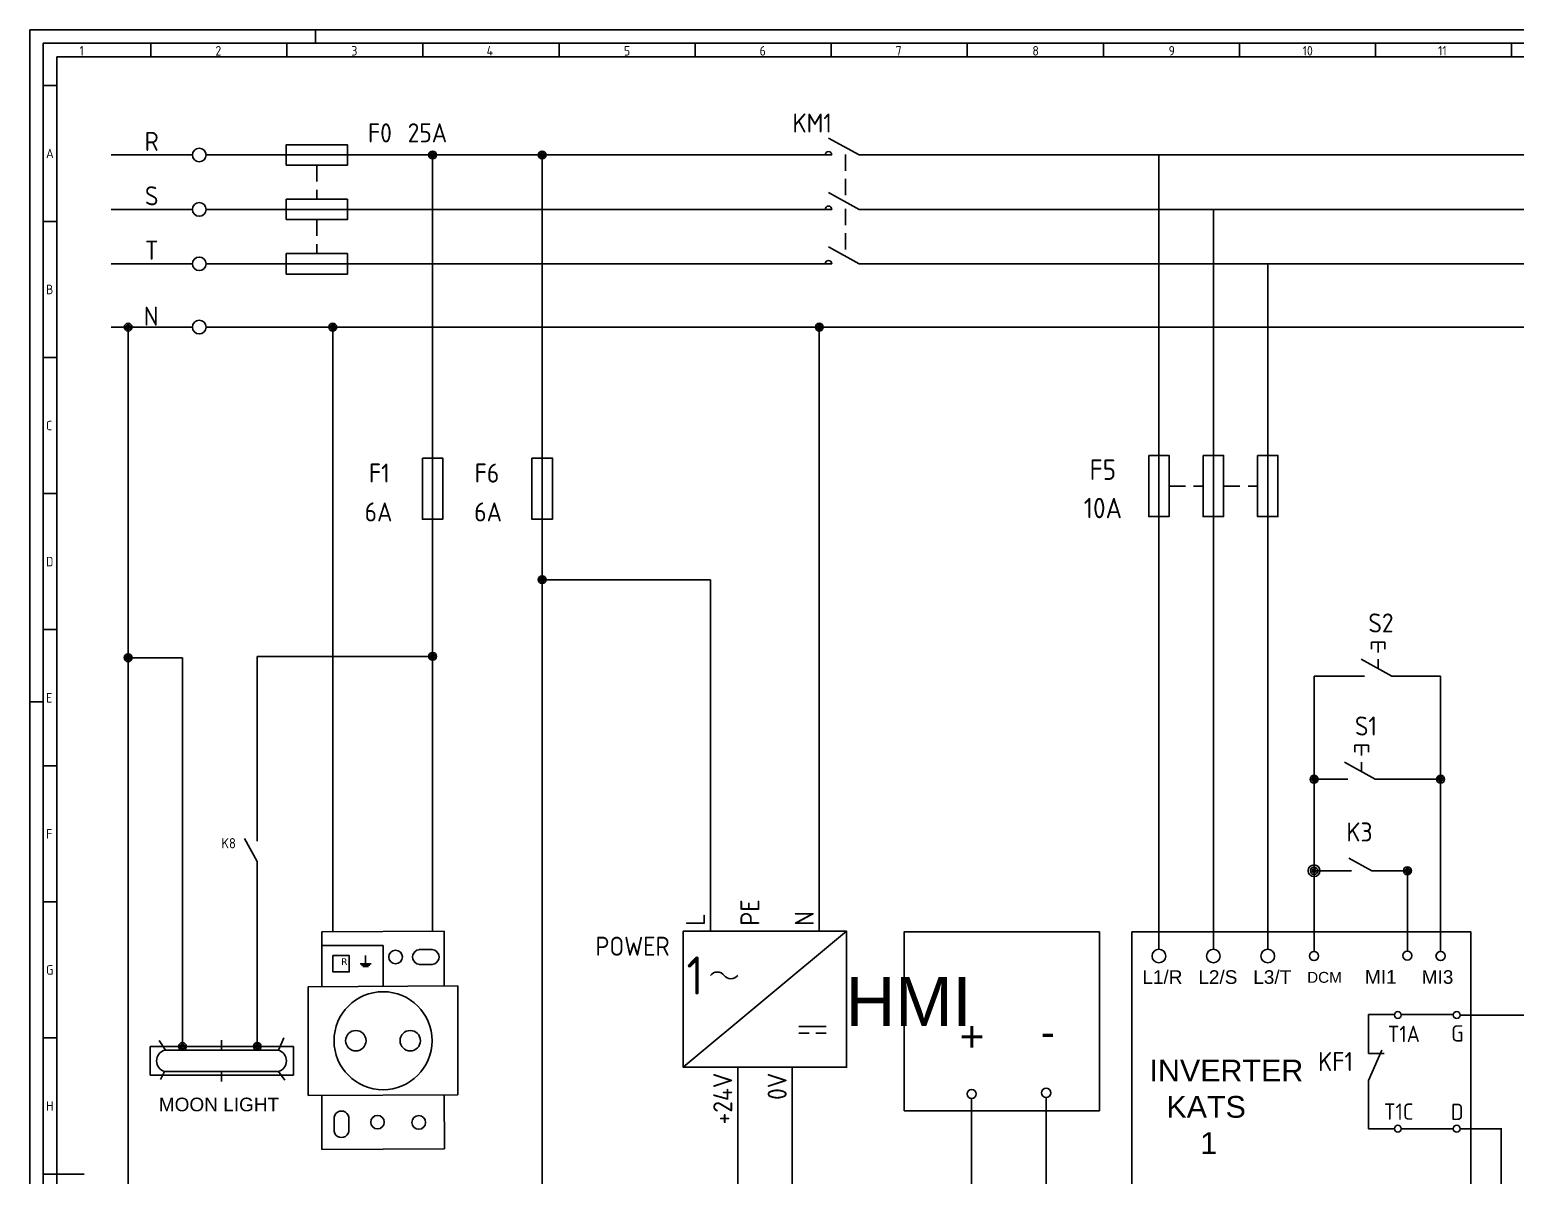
# Model space of a CAD drawing. Header units: millimetres. Extents: x 0 to 1189, y 5 to 846.
# Drawn here: x 0 to 546, y 425 to 846 of the extents above; entities that cross this region are included whole.
import ezdxf
from ezdxf.enums import TextEntityAlignment as Align

# ---------------------------------------------------------------- set-up
doc = ezdxf.new("R2010")
doc.units = ezdxf.units.MM
doc.header["$LTSCALE"] = 12
doc.linetypes.add('DASHED', pattern=[0.75, 0.5, -0.25])
for name, color, linetype in [('035', 5, 'Continuous'), ('07', 7, 'Continuous'), ('DESC', 7, 'Continuous'), ('LINK', 9, 'DASHED'), ('RED_2.5mm^2', 1, 'Continuous'), ('SYMS', 7, 'Continuous'), ('TAGS', 7, 'Continuous'), ('TERMS', 7, 'Continuous'), ('WIREFIXED', 7, 'Continuous')]:
    doc.layers.add(name, color=color, linetype=linetype)
doc.styles.add('ISO Proportional', font='isocp.shx')
doc.styles.add('WD_IEC', font='isocp2.shx', dxfattribs={"width": 0.9, "height": 4})

# ---------------------------------------------------------------- blocks, each defined once
blk = doc.blocks.new('IEC_border_a0')
at = {"layer": '035', "color": 0}
for p, q in [((0, 841), (0, 0)), ((1189, 841), (0, 841)), ((105, 841), (105, 836)), ((44.5, 836), (44.5, 831)), ((94.5, 836), (94.5, 831)), ((144.5, 836), (144.5, 831)), ((194.5, 836), (194.5, 831)), ((244.5, 836), (244.5, 831)), ((294.5, 836), (294.5, 831)), ((344.5, 836), (344.5, 831)), ((394.5, 836), (394.5, 831)), ((444.5, 836), (444.5, 831)), ((494.5, 836), (494.5, 831)), ((544.5, 836), (544.5, 831)), ((9.98, 820.54), (5, 820.54)), ((9.98, 770.54), (5, 770.54)), ((9.98, 720.54), (5, 720.54)), ((9.98, 670.54), (5, 670.54)), ((9.98, 620.54), (5, 620.54)), ((0, 594), (5, 594)), ((10, 570.5), (5.02, 570.5)), ((10, 520.5), (5, 520.5)), ((10, 470.5), (5.02, 470.5)), ((10, 420.5), (5.02, 420.5))]:
    blk.add_line(p, q, dxfattribs=at)
blk.add_lwpolyline([(10, 10), (1179, 10), (1179, 831), (10, 831)], close=True, dxfattribs=at)
at = {"layer": '07', "color": 0}
blk.add_line((10, 420.5), (20, 420.5), dxfattribs=at)
blk.add_lwpolyline([(5, 5), (1184, 5), (1184, 836), (5, 836)], close=True, dxfattribs=at)
at = {"layer": '035', "color": 0, "style": 'ISO Proportional'}
for s, p in [('1', (18.31, 831.5)), ('2', (68.23, 831.5)), ('3', (118.18, 831.5)), ('4', (167.88, 831.5)), ('5', (218.34, 831.5)), ('6', (268.19, 831.5)), ('7', (318.17, 831.5)), ('8', (368.42, 831.5)), ('9', (418.46, 831.5)), ('10', (467.72, 831.5)), ('11', (517.49, 831.5)), ('A', (6, 793.79)), ('B', (6, 743.79)), ('C', (6, 693.79)), ('D', (6, 643.79)), ('E', (6.02, 593.75)), ('F', (6.02, 543.75)), ('G', (6.02, 493.75)), ('H', (6.02, 443.75))]:
    blk.add_text(s, height=3.5, dxfattribs=at).set_placement(p)
blk = doc.blocks.new('HMS21P')
for p, q in [((2.5, 0), (-3.12, 3.12)), ((-7.5, 0), (-2.5, 0)), ((2.5, 0), (7.5, 0))]:
    blk.add_line(p, q)
blk.add_arc((-3.12, 0), 0.625, 0, 180)
at = {"style": 'WD_IEC'}
for tag, p in [('INST', (-2.5, 10.12)), ('LOC', (-2.5, 7.12)), ('TAG2', (-2.5, 4.12)), ('DESC1', (-2.5, -9.25)), ('DESC2', (-2.5, -12.25)), ('DESC3', (-2.5, -15.25))]:
    blk.add_attdef(tag, text='', height=2.5, dxfattribs=at).set_placement(p, align=Align.RIGHT)
for tag, p, height, flags in [('TERM01', (-7.5, 1), 2, 8), ('X4TERM01', (-7.5, 0), 0.32, 1), ('X2LINK', (0, 2), 0.32, 1), ('X8LINK', (0, 0.12), 0.32, 1), ('X1TERM02', (7.5, 0), 0.32, 1), ('CONTACT', (6.5, -2.25), 1, 1), ('FAMILY', (6.5, -3.75), 1, 1)]:
    blk.add_attdef(tag, p, '', height=height, dxfattribs=dict(at, flags=flags))
at = {"style": 'WD_IEC', "flags": 8}
for tag, height, p in [('TERM02', 2, (7.5, 1)), ('XREF', 2.5, (-2.5, -6.25))]:
    blk.add_attdef(tag, text='', height=height, dxfattribs=at).set_placement(p, align=Align.RIGHT)
blk = doc.blocks.new('WDDOT')
for radius in [0.72, 0.449, 0.223]:
    blk.add_circle((0, 0), radius)
blk = doc.blocks.new('VPW1_1PH')
for p, q in [((-5, -25), (25, 0)), ((16.25, -17.5), (21.25, -17.5)), ((16.25, -18.75), (18.125, -18.75)), ((21.25, -18.75), (19.375, -18.75))]:
    blk.add_line(p, q)
blk.add_lwpolyline([(-5, 0), (-5, -25), (25, -25), (25, 0)], close=True)
for centre, start, end in [((1.25, -9.0625), 36.869898, 143.130102), ((3.75, -7.1875), 216.869898, 323.130102)]:
    blk.add_arc(centre, 1.5625, start, end)
at = {"style": 'WD_IEC'}
blk.add_text('1', height=7, dxfattribs=at).set_placement((-1.25, -8.125), align=Align.MIDDLE_RIGHT)
for tag, p in [('TERM01', (-1, 1)), ('TERM02', (9, 1)), ('TERM03', (19, 1))]:
    blk.add_attdef(tag, p, '', height=2, rotation=90, dxfattribs=at)
for tag, p in [('INST', (-7.5, 2.5)), ('LOC', (-7.5, -1)), ('TAG1', (-7.5, -4.5)), ('RATING1', (-7.5, -9)), ('XREF', (-7.5, -13)), ('DESC1', (-7.5, -16.85)), ('DESC2', (-7.5, -20.35)), ('DESC3', (-7.5, -23.85))]:
    blk.add_attdef(tag, text='', height=2.5, dxfattribs=at).set_placement(p, align=Align.RIGHT)
at = {"style": 'WD_IEC', "flags": 1}
for tag, p, height in [('X2TERM01', (0, 0), 0.32), ('X2TERM02', (10, 0), 0.32), ('X2TERM03', (20, 0), 0.32), ('MFG', (27.75, -1), 1.5), ('CAT', (27.75, -3.5), 1.5), ('ASSYCODE', (26, -21.5), 1), ('FAMILY', (26, -23), 1), ('CATDESC', (26, -24.5), 1), ('X8TERM04', (5, -25), 0.32), ('X8TERM05', (15, -25), 0.32)]:
    blk.add_attdef(tag, p, '', height=height, dxfattribs=at)
at = {"style": 'WD_IEC'}
for tag, p in [('TERM04', (4, -26)), ('TERM05', (14, -26))]:
    blk.add_attdef(tag, text='', height=2, rotation=90, dxfattribs=at).set_placement(p, align=Align.RIGHT)
blk = doc.blocks.new('VT0_02')
blk.add_circle((0, 0), 1.25)
at = {"style": 'WD_IEC'}
blk.add_attdef('TAG1', text='', height=2.5, dxfattribs=at).set_placement((-0.5, 1.75), align=Align.RIGHT)
at = {"style": 'WD_IEC', "flags": 1}
for tag, p in [('X4TERM01', (-1.25, 0)), ('X2TERM01', (0, 1.25)), ('X1TERM01', (1.25, 0)), ('X8TERM01', (0, -1.25))]:
    blk.add_attdef(tag, p, '', height=0.32, dxfattribs=at)
blk = doc.blocks.new('WD_WNH')
at = {"linetype": 'Continuous', "style": 'WD_IEC', "width": 0.8}
blk.add_attdef('WIRENO', text='', height=2.5, dxfattribs=at).set_placement((0, 0.75), align=Align.CENTER)
at = {"style": 'WD_IEC', "flags": 1}
for tag, p in [('W08USER', (0, 0.375)), ('W04USER', (0, 0.875)), ('W05USER', (0, 0.75)), ('W09USER', (0, 0.25)), ('W03USER', (0, 1)), ('W06USER', (0, 0.625)), ('W07USER', (0, 0.5)), ('W02USER', (0, 1.125)), ('W01USER', (0, 1.25)), ('W10USER', (0, 0.125))]:
    blk.add_attdef(tag, text='', height=0.08, dxfattribs=at).set_placement(p, align=Align.CENTER)
blk = doc.blocks.new('HT0W02')
blk.add_circle((0, 0), 1.25)
at = {"style": 'WD_IEC', "flags": 1}
for tag, p, height in [('ASSYCODE', (2.75, 10.75), 1), ('CATDESC', (2.75, 9.25), 1), ('MFG', (2.75, 7.25), 1.5), ('CAT', (2.75, 4.75), 1.5), ('X4TERM01', (-1.25, 0), 0.25), ('X4TERMDESC01', (-1.25, 0.5), 0.4), ('STRIPSEQ', (0, 0), 0.025), ('X2TERM01', (0, 1.25), 0.25), ('X2TERMDESC01', (0, 1.75), 0.4), ('X1TERM01', (1.25, 0), 0.25), ('X1TERMDESC01', (1.25, 0.5), 0.4), ('LINKTERM', (0, -0.0375), 0.025), ('X8TERM01', (0, -1.25), 0.25), ('X8TERMDESC01', (0, -0.75), 0.4)]:
    blk.add_attdef(tag, p, '', height=height, dxfattribs=at)
at = {"style": 'WD_IEC'}
for tag, p in [('INST', (-2.25, 6.5)), ('LOC', (-2.25, 3.5)), ('DESC1', (-2.25, -6.25)), ('DESC3', (-2.25, -12.25)), ('DESC2', (-2.25, -9.25))]:
    blk.add_attdef(tag, text='', height=2.5, dxfattribs=at).set_placement(p, align=Align.RIGHT)
at = {"style": 'WD_IEC', "flags": 8}
for tag, p in [('TAGSTRIP', (-2.25, 0.5)), ('WIRENO', (-2.25, -3.25))]:
    blk.add_attdef(tag, text='', height=2.5, dxfattribs=at).set_placement(p, align=Align.RIGHT)
blk = doc.blocks.new('VCR22')
for p, q in [((0, 7.5), (0, 2.5)), ((0, -2.5), (2.5, 3.12)), ((0, 2.5), (2.87, 2.5)), ((0, -2.5), (0, -7.5))]:
    blk.add_line(p, q)
at = {"style": 'WD_IEC'}
for tag, p in [('INST', (-5.25, 5.25)), ('LOC', (-5.25, 2.25)), ('TAG2', (-5.25, -0.75)), ('XREF', (-5.25, -3.75)), ('DESC1', (-5.25, -6.75)), ('DESC2', (-5.25, -9.75)), ('DESC3', (-5.25, -12.75))]:
    blk.add_attdef(tag, text='', height=2.5, dxfattribs=at).set_placement(p, align=Align.RIGHT)
blk.add_attdef('TERM01', text='', height=2, rotation=90, dxfattribs=at).set_placement((-1, 7.5), align=Align.RIGHT)
at = {"style": 'WD_IEC', "flags": 1}
for tag, p, height in [('X2TERM01', (0, 7.5), 0.32), ('X4LINK', (-0.55, 0), 0.32), ('X1LINK', (1.92, 0), 0.32), ('CONTACT', (4, -3.5), 1), ('FAMILY', (4, -5), 1), ('COMMON', (5.25, -4.75), 1), ('X8TERM02', (0, -7.5), 0.32)]:
    blk.add_attdef(tag, p, '', height=height, dxfattribs=at)
at = {"style": 'WD_IEC'}
blk.add_attdef('TERM02', (-1, -7.5), '', height=2, rotation=90, dxfattribs=at)
blk = doc.blocks.new('VFU1')
blk.add_line((0, 7.5), (0, -7.5))
blk.add_lwpolyline([(-1.25, 3.75), (-1.25, -3.75), (1.25, -3.75), (1.25, 3.75)], close=True)
at = {"style": 'WD_IEC'}
for tag, p in [('INST', (-5.25, 7.75)), ('LOC', (-5.25, 4.25)), ('TAG1', (-5.25, 0.75)), ('RATING1', (-5.25, -3.75)), ('XREF', (-5.25, -7.75)), ('DESC1', (-5.25, -11.6)), ('DESC2', (-5.25, -15.1)), ('DESC3', (-5.25, -18.6))]:
    blk.add_attdef(tag, text='', height=2.5, dxfattribs=at).set_placement(p, align=Align.RIGHT)
at = {"style": 'WD_IEC', "flags": 1}
for tag, p, height in [('X2TERM01', (0, 7.5), 0.32), ('MFG', (2.75, 6.5), 1.5), ('CAT', (2.75, 4), 1.5), ('X4LINK', (-1.25, 0), 0.32), ('X1LINK', (1.25, 0), 0.32), ('ASSYCODE', (2.25, -4), 1), ('FAMILY', (2.25, -5.5), 1), ('X8TERM02', (0, -7.5), 0.32), ('CATDESC', (2.25, -7), 1)]:
    blk.add_attdef(tag, p, '', height=height, dxfattribs=at)
at = {"style": 'WD_IEC'}
blk.add_attdef('TERM01', text='', height=2, rotation=90, dxfattribs=at).set_placement((-1, 7.5), align=Align.RIGHT)
blk.add_attdef('TERM02', (-1, -7.5), '', height=2, rotation=90, dxfattribs=at)
blk = doc.blocks.new('HFU1')
blk.add_line((-7.5, 0), (7.5, 0))
blk.add_lwpolyline([(-3.75, -1.25), (3.75, -1.25), (3.75, 1.25), (-3.75, 1.25)], close=True)
at = {"style": 'WD_IEC'}
for tag, p in [('INST', (-5, 11.12)), ('LOC', (-5, 7.62)), ('TAG1', (-5, 4.12)), ('RATING1', (-5, -3.71)), ('DESC1', (-5, -11.21)), ('DESC2', (-5, -14.71)), ('DESC3', (-5, -18.21))]:
    blk.add_attdef(tag, text='', height=2.5, dxfattribs=at).set_placement(p, align=Align.RIGHT)
for tag, p, height, flags in [('MFG', (4.92, 12.12), 1.5, 9), ('CAT', (4.92, 9.62), 1.5, 9), ('TERM01', (-7.5, 1), 2, 8), ('X4TERM01', (-7.5, 0), 0.32, 1), ('X2LINK', (0, 1.25), 0.32, 1), ('X1TERM02', (7.5, 0), 0.32, 1), ('X8LINK', (0, -1.25), 0.32, 1), ('ASSYCODE', (12.25, -2.75), 1, 1), ('FAMILY', (12.25, -4.25), 1, 1), ('CATDESC', (12.25, -5.75), 1, 1)]:
    blk.add_attdef(tag, p, '', height=height, dxfattribs=dict(at, flags=flags))
at = {"style": 'WD_IEC', "flags": 8}
blk.add_attdef('TERM02', text='', height=2, dxfattribs=at).set_placement((7.5, 1), align=Align.RIGHT)
at = {"lineweight": 15, "style": 'WD_IEC'}
blk.add_attdef('XREF', text='', height=2.5, dxfattribs=at).set_placement((-5, -7.46), align=Align.RIGHT)
blk = doc.blocks.new('HFU2')
blk.add_line((-7.5, 0), (7.5, 0))
blk.add_lwpolyline([(-3.75, -1.25), (3.75, -1.25), (3.75, 1.25), (-3.75, 1.25)], close=True)
at = {"style": 'WD_IEC'}
for tag, p in [('INST', (-5, 11.12)), ('LOC', (-5, 7.62)), ('TAG2', (-5, 4.12)), ('RATING1', (-5, -7.5)), ('DESC1', (-5, -15)), ('DESC2', (-5, -18.5)), ('DESC3', (-5, -22))]:
    blk.add_attdef(tag, text='', height=2.5, dxfattribs=at).set_placement(p, align=Align.RIGHT)
for tag, p, height, flags in [('MFG', (6.81, 12.85), 1.5, 1), ('CAT', (6.81, 10.35), 1.5, 1), ('TERM01', (-7.5, 1), 2, 8), ('X4TERM01', (-7.5, 0), 0.32, 1), ('X2LINK', (0, 1.25), 0.32, 1), ('X1TERM02', (7.5, 0), 0.32, 1), ('X8LINK', (0, -1.25), 0.32, 1), ('ASSYCODE', (6.14, -4.36), 1, 1), ('FAMILY', (6.14, -5.86), 1, 1), ('CATDESC', (6.14, -7.36), 1, 1)]:
    blk.add_attdef(tag, p, '', height=height, dxfattribs=dict(at, flags=flags))
at = {"style": 'WD_IEC', "flags": 8}
blk.add_attdef('TERM02', text='', height=2, dxfattribs=at).set_placement((7.5, 1), align=Align.RIGHT)
at = {"lineweight": 15, "style": 'WD_IEC'}
blk.add_attdef('XREF', text='', height=2.5, dxfattribs=at).set_placement((-5, -11.25), align=Align.RIGHT)
blk = doc.blocks.new('HT0_02')
blk.add_circle((0, 0), 1.25)
at = {"style": 'WD_IEC'}
blk.add_attdef('TAG1', text='', height=2.5, dxfattribs=at).set_placement((-0.5, 1.75), align=Align.RIGHT)
at = {"style": 'WD_IEC', "flags": 1}
for tag, p in [('X4TERM01', (-1.25, 0)), ('X2TERM01', (0, 1.25)), ('X1TERM01', (1.25, 0)), ('X8TERM01', (0, -1.25))]:
    blk.add_attdef(tag, p, '', height=0.32, dxfattribs=at)
blk = doc.blocks.new('VFU2')
blk.add_line((0, 7.5), (0, -7.5))
blk.add_lwpolyline([(-1.25, 3.75), (-1.25, -3.75), (1.25, -3.75), (1.25, 3.75)], close=True)
at = {"style": 'WD_IEC'}
for tag, p in [('INST', (-5.25, 7.75)), ('LOC', (-5.25, 4.25)), ('TAG2', (-5.25, 0.75)), ('RATING1', (-5.25, -3.75)), ('XREF', (-5.25, -7.75)), ('DESC1', (-5.25, -11.6)), ('DESC2', (-5.25, -15.1)), ('DESC3', (-5.25, -18.6))]:
    blk.add_attdef(tag, text='', height=2.5, dxfattribs=at).set_placement(p, align=Align.RIGHT)
at = {"style": 'WD_IEC', "flags": 1}
for tag, p, height in [('X2TERM01', (0, 7.5), 0.32), ('MFG', (2.75, 6.5), 1.5), ('CAT', (2.75, 4), 1.5), ('X4LINK', (-1.25, 0), 0.32), ('X1LINK', (1.25, 0), 0.32), ('ASSYCODE', (2.25, -4), 1), ('FAMILY', (2.25, -5.5), 1), ('X8TERM02', (0, -7.5), 0.32), ('CATDESC', (2.25, -7), 1)]:
    blk.add_attdef(tag, p, '', height=height, dxfattribs=at)
at = {"style": 'WD_IEC'}
blk.add_attdef('TERM01', text='', height=2, rotation=90, dxfattribs=at).set_placement((-1, 7.5), align=Align.RIGHT)
blk.add_attdef('TERM02', (-1, -7.5), '', height=2, rotation=90, dxfattribs=at)
blk = doc.blocks.new('HCR21')
for p, q in [((-7.5, 0), (-2.5, 0)), ((2.5, 0), (-3.12, 3.12)), ((2.5, 0), (7.5, 0))]:
    blk.add_line(p, q)
at = {"style": 'WD_IEC'}
for tag, p in [('INST', (-2.5, 10.12)), ('LOC', (-2.5, 7.12)), ('TAG2', (-2.5, 4.12)), ('DESC1', (-2.5, -9.25)), ('DESC2', (-2.5, -12.25)), ('DESC3', (-2.5, -15.25))]:
    blk.add_attdef(tag, text='', height=2.5, dxfattribs=at).set_placement(p, align=Align.RIGHT)
for tag, p, height, flags in [('X4TERM01', (-7.5, 0), 0.32, 1), ('TERM01', (-7.5, 1), 2, 8), ('X2LINK', (0, 2.27), 0.32, 1), ('X8LINK', (0, 0.77), 0.32, 1), ('X1TERM02', (7.5, 0), 0.32, 1), ('CONTACT', (6.5, -2.25), 1, 1), ('FAMILY', (6.5, -3.75), 1, 1), ('COMMON', (7.75, -3.5), 1, 1)]:
    blk.add_attdef(tag, p, '', height=height, dxfattribs=dict(at, flags=flags))
at = {"style": 'WD_IEC', "flags": 8}
for tag, height, p in [('TERM02', 2, (7.5, 1)), ('XREF', 2.5, (-2.5, -6.25))]:
    blk.add_attdef(tag, text='', height=height, dxfattribs=at).set_placement(p, align=Align.RIGHT)
blk = doc.blocks.new('P')
for p, q in [((0, 20), (0, 40)), ((44.99, 20.21), (44.99, 40.21)), ((0.03, 34.95), (22.5, 35)), ((22.5, 35), (22.5, 20)), ((10.11, 31.24), (10.11, 31.24)), ((10.11, 31.24), (10.11, 31.24)), ((10.11, 31.24), (10.11, 31.24)), ((16.11, 28.24), (14.11, 28.24)), ((16.11, 27.74), (14.61, 27.74)), ((16.11, 31.24), (16.11, 28.24)), ((16.11, 28.24), (16.11, 28.24)), ((16.11, 28.24), (16.11, 28.24)), ((16.11, 28.24), (18.11, 28.24)), ((16.11, 27.74), (17.61, 27.74)), ((16.11, 27.24), (15.11, 27.24)), ((16.11, 27.24), (17.11, 27.24)), ((-5, 19.83), (50, 20.11)), ((-5, -20.17), (50, -19.89)), ((0, -20), (0.06, -40)), ((45, -19.8), (45.06, -39.8)), ((0.06, -40), (45.06, -39.8))]:
    blk.add_line(p, q)
for points in [[(0, 40), (44.99, 40.21)], [(35.83, 33.47), (40.62, 33.47)], [(40.62, 28.02), (35.83, 28.02)], [(-5, -20.17), (-5, 19.83)], [(50, 20.11), (50, -19.89)], [(4.49, -33.11), (4.49, -28.33)], [(9.95, -28.33), (9.95, -33.11)]]:
    blk.add_lwpolyline(points)
blk.add_lwpolyline([(4.11, 31.24), (10.11, 31.24), (10.11, 25.24), (4.11, 25.24)], close=True)
for centre, radius in [((27.1, 30.75), 2.5), ((22.5, 0), 18), ((20.46, -29.94), 2.5), ((35.64, -30.04), 2.5)]:
    blk.add_circle(centre, radius)
for centre, start, end in [((36.09, 30.75), 84.5287, 275.4713), ((40.36, 30.75), 264.5287, 95.4713), ((7.22, -28.59), 354.5287, 185.4713), ((7.22, -32.85), 174.5287, 5.4713)]:
    blk.add_arc(centre, 2.74, start, end)
at = {"layer": 'SYMS', "xscale": 3, "yscale": 3, "zscale": 3}
for p in [(12.5, 0), (32.5, 0)]:
    blk.add_blockref('VT0_02', p, dxfattribs=at)
at = {"insert": (4.88, 30.28), "char_height": 2.5, "attachment_point": 1}
blk.add_mtext_dynamic_manual_height_columns('{\\fVerdana|b0|i0|c0|p34;^I R}', width=4.6017, gutter_width=12.5, heights=[0], dxfattribs=at)
blk = doc.blocks.new('HPB11')
for p, q in [((-1.25, 6.25), (1.25, 6.25)), ((-1.25, 6.25), (-1.25, 5)), ((0, 6.25), (0, 4.38)), ((1.25, 6.25), (1.25, 5)), ((2.5, 0), (-3.12, 3.12)), ((0, 3.12), (0, 1.39)), ((-7.5, 0), (-2.5, 0)), ((2.5, 0), (7.5, 0))]:
    blk.add_line(p, q)
at = {"style": 'WD_IEC'}
for tag, p in [('INST', (-5, 10.12)), ('LOC', (-5, 7.12)), ('TAG1', (-5, 4.12)), ('DESC1', (-5, -10.5)), ('DESC2', (-5, -13.5)), ('DESC3', (-5, -16.5))]:
    blk.add_attdef(tag, text='', height=2.5, dxfattribs=at).set_placement(p, align=Align.RIGHT)
for tag, p, height, flags in [('MFG', (4.92, 12.12), 1.5, 9), ('CAT', (4.92, 9.62), 1.5, 9), ('TERM01', (-7.5, 1), 2, 8), ('X4TERM01', (-7.5, 0), 0.32, 1), ('X8LINK', (0, 0), 0.32, 1), ('X1TERM02', (7.5, 0), 0.32, 1), ('ASSYCODE', (3.5, -2.75), 1, 1), ('FAMILY', (3.5, -4.25), 1, 1), ('CATDESC', (3.5, -5.75), 1, 1), ('CONTACT', (3.5, -7.5), 1, 1), ('COMMON', (4.75, -8.75), 1, 1)]:
    blk.add_attdef(tag, p, '', height=height, dxfattribs=dict(at, flags=flags))
at = {"style": 'WD_IEC', "flags": 8}
blk.add_attdef('TERM02', text='', height=2, dxfattribs=at).set_placement((7.5, 1), align=Align.RIGHT)
at = {"lineweight": 15, "style": 'WD_IEC'}
blk.add_attdef('XREF', text='', height=2.5, dxfattribs=at).set_placement((-5, -7.5), align=Align.RIGHT)
blk = doc.blocks.new('VCR21')
for p, q in [((0, 7.5), (0, 2.5)), ((0, -2.5), (-3.12, 3.12)), ((0, -2.5), (0, -7.5))]:
    blk.add_line(p, q)
at = {"style": 'WD_IEC'}
for tag, p in [('INST', (-5.25, 6.75)), ('LOC', (-5.25, 3.75)), ('TAG2', (-5.25, 0.75)), ('XREF', (-5.25, -3.75)), ('DESC2', (-5.25, -9.75)), ('DESC1', (-5.25, -6.75)), ('DESC3', (-5.25, -12.75))]:
    blk.add_attdef(tag, text='', height=2.5, dxfattribs=at).set_placement(p, align=Align.RIGHT)
at = {"style": 'WD_IEC', "flags": 1}
for tag, p, height in [('X2TERM01', (0, 7.5), 0.32), ('X4LINK', (-2.75, 0), 0.32), ('X1LINK', (-0.5, 0), 0.32), ('CONTACT', (4, -3.5), 1), ('X8TERM02', (0, -7.5), 0.32), ('FAMILY', (4, -5), 1), ('COMMON', (5.25, -4.75), 1)]:
    blk.add_attdef(tag, p, '', height=height, dxfattribs=at)
at = {"style": 'WD_IEC'}
blk.add_attdef('TERM01', text='', height=2, rotation=90, dxfattribs=at).set_placement((-1, 7.5), align=Align.RIGHT)
blk.add_attdef('TERM02', (-1, -7.5), '', height=2, rotation=90, dxfattribs=at)

msp = doc.modelspace()

# ---------------------------------------------------------------- linework, layer by layer
at = {"color": 0}
for p, q in [((91.37, 470.97), (93.37, 475.48)), ((49.95, 470.97), (47.57, 474.57)), ((70.47, 470.97), (70.47, 474.59)), ((49.57, 463.07), (48.06, 460.18)), ((70.47, 463.07), (70.47, 459.41)), ((91.37, 463.07), (93.68, 459.92))]:
    msp.add_line(p, q, dxfattribs=at)
for points in [[(393.06, 514.45), (321.31, 514.45), (321.31, 448.69), (393.06, 448.69)], [(404.9, 514.45), (529.51, 514.45), (529.51, 404.07), (404.9, 404.07)]]:
    msp.add_lwpolyline(points, close=True, dxfattribs=at)
at = {"layer": 'LINK'}
for points in [[(299.75, 800.14), (299.75, 783.9)], [(299.75, 780.14), (299.75, 763.9)]]:
    msp.add_lwpolyline(points, dxfattribs=at)
at = {"layer": 'LINK', "color": 0}
for points in [[(105.51, 796.15), (105.51, 783.65)], [(105.51, 776.15), (105.51, 763.65)], [(418.65, 678.27), (431.15, 678.27)], [(438.65, 678.27), (451.15, 678.27)]]:
    msp.add_lwpolyline(points, dxfattribs=at)
at = {"layer": 'RED_2.5mm^2', "color": 0}
for p, q in [((59.78, 799.9), (29.87, 799.9)), ((83.01, 799.9), (64.78, 799.9)), ((284.75, 799.9), (128.01, 799.9)), ((148.03, 699.78), (148.03, 799.9)), ((188.29, 799.9), (188.29, 699.78)), ((314.75, 799.9), (1139.69, 799.9)), ((414.9, 700.77), (414.9, 799.9)), ((29.87, 779.9), (59.78, 779.9)), ((64.78, 779.9), (83.01, 779.9)), ((128.01, 779.9), (284.75, 779.9)), ((314.75, 779.9), (1139.69, 779.9)), ((434.9, 700.77), (434.9, 779.9)), ((29.87, 759.9), (59.78, 759.9)), ((64.78, 759.9), (83.01, 759.9)), ((128.01, 759.9), (284.75, 759.9)), ((314.75, 759.9), (1139.69, 759.9)), ((454.9, 700.77), (454.9, 759.9)), ((59.78, 736.65), (29.87, 736.65)), ((36.17, 97.76), (36.17, 736.65)), ((64.78, 736.65), (1139.69, 736.65)), ((111.35, 514.47), (111.35, 736.65)), ((290.13, 514.66), (290.13, 736.65)), ((414.9, 508.06), (414.9, 655.77)), ((434.9, 508.06), (434.9, 655.77)), ((454.9, 508.06), (454.9, 655.77)), ((148.03, 654.78), (148.03, 514.61)), ((188.29, 654.78), (188.29, 322.91)), ((250.1, 643.85), (188.29, 643.85)), ((250.1, 643.85), (250.1, 514.66)), ((36.17, 615.17), (56.13, 615.17)), ((56.13, 615.17), (56.13, 472.33)), ((148.03, 615.68), (83.63, 615.68)), ((83.63, 615.68), (83.63, 555.26)), ((471.91, 566.02), (471.91, 608.36)), ((471.91, 608.36), (480.46, 608.36)), ((510.46, 608.36), (518.39, 608.36)), ((518.39, 608.36), (518.39, 507.24)), ((474.37, 570.51), (471.91, 570.51)), ((504.37, 570.51), (518.39, 570.51)), ((471.91, 507.26), (471.91, 566.02)), ((478.12, 536.89), (471.91, 536.89)), ((506.21, 536.89), (500.62, 536.89)), ((506.21, 507.4), (506.21, 536.89)), ((83.63, 532.76), (83.63, 472.33)), ((491.87, 484.02), (501.43, 484.02)), ((491.87, 484.02), (491.87, 479.77)), ((501.43, 483.88), (501.43, 483.88)), ((503.93, 484.02), (523.07, 484.02)), ((525.57, 483.88), (552.7, 483.88)), ((96.96, 472.33), (44.31, 472.33)), ((44.31, 472.33), (44.31, 461.8)), ((49.57, 470.97), (91.37, 470.97)), ((96.96, 461.8), (96.96, 472.33)), ((260.13, 464.66), (260.13, 330.41)), ((280.13, 464.66), (280.13, 185.43)), ((44.31, 461.8), (96.96, 461.8)), ((49.57, 463.07), (91.37, 463.07)), ((346.1, 453.22), (346.1, 280.01)), ((373.46, 259.56), (373.46, 453.61)), ((491.87, 449.77), (491.87, 442.1)), ((501.43, 448.66), (501.43, 448.66)), ((540.67, 442.27), (540.67, 335.42)), ((491.87, 442.1), (501.43, 442.1)), ((503.93, 442.1), (523.07, 442.1)), ((525.57, 442.1), (540.67, 442.1))]:
    msp.add_line(p, q, dxfattribs=at)
for centre, start, end in [((50.72, 467.02), 106.2625, 253.7375), ((90.22, 467.02), 286.2625, 73.7375)]:
    msp.add_arc(centre, 4.11, start, end, dxfattribs=at)

# ---------------------------------------------------------------- block references
at = {"color": 0}
msp.add_blockref('IEC_border_a0', (0, 4.94), dxfattribs=at)
msp.add_blockref('P', (107.32, 474.45))
at = {"layer": 'SYMS', "color": 0}
ref = msp.add_blockref('HMS21P', (299.75, 799.9), dxfattribs=dict(at, xscale=2, yscale=2, zscale=2))
ref.add_attrib('TAG2', 'KM1', dxfattribs={"layer": 'TAGS', "height": 7, "style": 'WD_IEC'}).set_placement((294.75, 808.15), align=Align.RIGHT)
at = {"layer": 'SYMS'}
ref = msp.add_blockref('HFU1', (105.51, 799.9), dxfattribs=dict(at, xscale=3, yscale=3, zscale=3))
ref.add_attrib('DESC1', '25A', dxfattribs={"layer": 'DESC', "height": 7, "style": 'WD_IEC'}).set_placement((153.39, 804.56), align=Align.RIGHT)
ref.add_attrib('TAG1', 'F0', dxfattribs={"layer": 'TAGS', "height": 7, "style": 'WD_IEC'}).set_placement((133.07, 804.51), align=Align.RIGHT)
at = {"layer": 'SYMS', "color": 0}
for name, p, xscale, yscale, zscale in [('HT0_02', (62.28, 799.9), 2, 2, 2), ('WDDOT', (148.03, 799.9), 2, 2, 2), ('WDDOT', (188.29, 799.9), 2, 2, 2), ('HMS21P', (299.75, 779.9), 2, 2, 2), ('HT0_02', (62.28, 779.9), 2, 2, 2), ('HMS21P', (299.75, 759.9), 2, 2, 2), ('HT0_02', (62.28, 759.9), 2, 2, 2), ('WDDOT', (36.17, 736.65), 2, 2, 2), ('HT0_02', (62.28, 736.65), 2, 2, 2), ('WDDOT', (111.35, 736.65), 2, 2, 2), ('WDDOT', (290.13, 736.65), 2, 2, 2), ('VFU2', (434.9, 678.27), 3, 3, 3), ('VFU2', (454.9, 678.27), 3, 3, 3), ('WDDOT', (188.29, 643.85), 2, 2, 2), ('WDDOT', (148.03, 615.68), 2, 2, 2), ('WDDOT', (36.17, 615.17), 2, 2, 2), ('WDDOT', (471.91, 570.51), 2, 2, 2), ('WDDOT', (518.39, 570.51), 2, 2, 2), ('WDDOT', (471.91, 536.89), 3, 3, 3), ('WDDOT', (506.21, 536.89), 2, 2, 2), ('VT0_02', (414.9, 505.56), 2, 2, 2), ('VT0_02', (434.9, 505.56), 2, 2, 2), ('VT0_02', (454.9, 505.56), 2, 2, 2), ('VT0_02', (471.91, 505.58), 1.343140914178041, 1.343140914178041, 1.343140914178041), ('VT0_02', (506.21, 505.72), 1.343140914178041, 1.343140914178041, 1.343140914178041), ('VT0_02', (518.39, 505.56), 1.343140914178041, 1.343140914178041, 1.343140914178041), ('WDDOT', (56.13, 472.33), 2, 2, 2), ('WDDOT', (83.63, 472.33), 2, 2, 2), ('VT0_02', (346.1, 454.89), 1.343140914178041, 1.343140914178041, 1.343140914178041), ('VT0_02', (373.46, 455.29), 1.343140914178041, 1.343140914178041, 1.343140914178041)]:
    msp.add_blockref(name, p, dxfattribs=dict(at, xscale=xscale, yscale=yscale, zscale=zscale))
at = {"layer": 'SYMS', "xscale": 3, "yscale": 3, "zscale": 3}
for p in [(105.51, 779.9), (105.51, 759.9)]:
    msp.add_blockref('HFU2', p, dxfattribs=at)
at = {"layer": 'SYMS', "color": 0}
ref = msp.add_blockref('VFU1', (148.03, 677.28), dxfattribs=dict(at, xscale=3, yscale=3, zscale=3))
ref.add_attrib('DESC1', '6A', dxfattribs={"layer": 'DESC', "height": 7, "style": 'WD_IEC'}).set_placement((133.27, 665.24), align=Align.RIGHT)
ref.add_attrib('TAG1', 'F1', dxfattribs={"layer": 'TAGS', "height": 7, "style": 'WD_IEC'}).set_placement((132.28, 679.53), align=Align.RIGHT)
ref = msp.add_blockref('VFU1', (188.29, 677.28), dxfattribs=dict(at, xscale=3, yscale=3, zscale=3))
ref.add_attrib('DESC1', '6A', dxfattribs={"layer": 'DESC', "height": 7, "style": 'WD_IEC'}).set_placement((173.53, 665.24), align=Align.RIGHT)
ref.add_attrib('TAG1', 'F6', dxfattribs={"layer": 'TAGS', "height": 7, "style": 'WD_IEC'}).set_placement((172.54, 679.53), align=Align.RIGHT)
ref = msp.add_blockref('VFU1', (414.9, 678.27), dxfattribs=dict(at, xscale=3, yscale=3, zscale=3))
ref.add_attrib('DESC1', '10A', dxfattribs={"layer": 'DESC', "height": 7.5, "style": 'WD_IEC'}).set_placement((401.36, 666.42), align=Align.RIGHT)
ref.add_attrib('TAG1', 'F5', dxfattribs={"layer": 'TAGS', "height": 7.5, "style": 'WD_IEC'}).set_placement((399.15, 680.52), align=Align.RIGHT)
ref = msp.add_blockref('HPB11', (495.46, 608.36), dxfattribs=dict(at, xscale=2, yscale=2, zscale=2))
ref.add_attrib('TAG1', 'S2', dxfattribs={"layer": 'TAGS', "height": 7, "style": 'WD_IEC'}).set_placement((501.12, 624.44), align=Align.RIGHT)
ref = msp.add_blockref('HPB11', (489.37, 570.51), dxfattribs=dict(at, xscale=2, yscale=2, zscale=2))
ref.add_attrib('TAG1', 'S1', dxfattribs={"layer": 'TAGS', "height": 7, "style": 'WD_IEC'}).set_placement((495.03, 586.58), align=Align.RIGHT)
ref = msp.add_blockref('VCR21', (83.63, 544.01), dxfattribs=dict(at, xscale=1.5, yscale=1.5, zscale=1.5))
ref.add_attrib('TAG2', 'K8', dxfattribs={"layer": 'TAGS', "height": 3.75, "style": 'WD_IEC'}).set_placement((75.76, 545.13), align=Align.RIGHT)
ref = msp.add_blockref('HCR21', (489.37, 536.89), dxfattribs=dict(at, xscale=1.5, yscale=1.5, zscale=1.5))
ref.add_attrib('TAG2', 'K3', dxfattribs={"layer": 'TAGS', "height": 7, "style": 'WD_IEC'}).set_placement((493.39, 547.63), align=Align.RIGHT)
ref = msp.add_blockref('VPW1_1PH', (250.13, 514.66), dxfattribs=dict(at, xscale=2, yscale=2, zscale=2))
ref.add_attrib('TERM05', '0V', dxfattribs={"layer": 'TERMS', "height": 7, "rotation": 90, "style": 'WD_IEC'}).set_placement((278.13, 462.66), align=Align.RIGHT)
ref.add_attrib('TERM04', '+24V', dxfattribs={"layer": 'TERMS', "height": 7, "rotation": 90, "style": 'WD_IEC'}).set_placement((258.13, 462.66), align=Align.RIGHT)
ref.add_attrib('TERM03', 'N', (288.13, 516.66), dxfattribs={"layer": 'TERMS', "height": 7, "rotation": 90, "style": 'WD_IEC'})
ref.add_attrib('TERM02', 'PE', (268.13, 516.66), dxfattribs={"layer": 'TERMS', "height": 7, "rotation": 90, "style": 'WD_IEC'})
ref.add_attrib('TERM01', 'L', (248.13, 516.66), dxfattribs={"layer": 'TERMS', "height": 7, "rotation": 90, "style": 'WD_IEC'})
ref.add_attrib('TAG1', 'POWER', dxfattribs={"layer": 'TAGS', "height": 7, "style": 'WD_IEC'}).set_placement((235.13, 505.66), align=Align.RIGHT)
ref = msp.add_blockref('HT0W02', (502.68, 483.88), dxfattribs=at)
ref.add_attrib('TAGSTRIP', 'T1A', dxfattribs={"layer": 'TAGS', "height": 6, "style": 'WD_IEC', "flags": 8}).set_placement((510.79, 473.93), align=Align.RIGHT)
ref = msp.add_blockref('HT0W02', (524.32, 483.88), dxfattribs=at)
ref.add_attrib('TAGSTRIP', 'G', dxfattribs={"layer": 'TAGS', "height": 6, "style": 'WD_IEC', "flags": 8}).set_placement((526.87, 474.12), align=Align.RIGHT)
ref = msp.add_blockref('VCR22', (491.87, 464.77), dxfattribs=dict(at, xscale=2, yscale=2, zscale=2))
ref.add_attrib('TAG2', 'KF1', dxfattribs={"layer": 'TAGS', "height": 7, "style": 'WD_IEC'}).set_placement((486.23, 463.27), align=Align.RIGHT)
ref = msp.add_blockref('HT0W02', (502.68, 442.1), dxfattribs=at)
ref.add_attrib('TAGSTRIP', 'T1C', dxfattribs={"layer": 'TAGS', "height": 6, "style": 'WD_IEC', "flags": 8}).set_placement((508.4, 445.39), align=Align.RIGHT)
ref = msp.add_blockref('HT0W02', (524.32, 442.1), dxfattribs=at)
ref.add_attrib('TAGSTRIP', 'D', dxfattribs={"layer": 'TAGS', "height": 6, "style": 'WD_IEC', "flags": 8}).set_placement((526.83, 445.28), align=Align.RIGHT)
at = {"layer": 'WIREFIXED', "color": 0}
ref = msp.add_blockref('WD_WNH', (44.82, 799.9), dxfattribs=dict(at, xscale=2, yscale=2, zscale=2))
ref.add_attrib('WIRENOF', 'R', dxfattribs={"linetype": 'Continuous', "height": 7, "style": 'WD_IEC'}).set_placement((44.82, 801.4), align=Align.CENTER)
ref = msp.add_blockref('WD_WNH', (44.82, 779.9), dxfattribs=dict(at, xscale=2, yscale=2, zscale=2))
ref.add_attrib('WIRENOF', 'S', dxfattribs={"linetype": 'Continuous', "height": 7, "style": 'WD_IEC'}).set_placement((44.82, 781.4), align=Align.CENTER)
ref = msp.add_blockref('WD_WNH', (44.82, 759.9), dxfattribs=dict(at, xscale=2, yscale=2, zscale=2))
ref.add_attrib('WIRENOF', 'T', dxfattribs={"linetype": 'Continuous', "height": 7, "style": 'WD_IEC'}).set_placement((44.82, 761.4), align=Align.CENTER)
ref = msp.add_blockref('WD_WNH', (41, 738.26), dxfattribs=dict(at, xscale=2, yscale=2, zscale=2))
ref.add_attrib('WIRENOF', 'N', dxfattribs={"linetype": 'Continuous', "height": 7, "style": 'WD_IEC'}).set_placement((44.64, 737.16), align=Align.CENTER)

# ---------------------------------------------------------------- texts
at = {"color": 0, "attachment_point": 1}
for s, width, gutter_width, heights, insert, char_height in [('\\pxqc;\\P\\pqj;   {\\f@Arial Unicode MS|b0|i0|c0|p34;HMI}', 131.2028, 90.22, [51.89], (279.74, 527.91), 18.0435), ('{\\f@Arial Unicode MS|b0|i0|c178|p34; \\f@Arial Unicode MS|b0|i0|c0|p34; L1/R   L2/S   L3/T}', 60.3484, 25, [0], (404.92, 500.33), 5), ('{\\fArial|b0|i0|c0|p34;DCM}', 8.574, 25, [4.14], (469.38, 499.72), 4), ('{\\fArial|b0|i0|c0|p34; MI1}', 13.0421, 25, [10.06], (488.66, 500.37), 5), ('{\\fArial|b0|i0|c0|p34;MI3}', 8.574, 25, [0], (511.46, 500.35), 5), ('\\W1;{\\fArial|b0|i0|c0|p34;  \\H1.6x;+}', 4.287, 12.5, [0], (341.63, 481.63), 7), ('\\W1;{\\fArial|b0|i0|c0|p34;  \\H1.6x;-}', 4.287, 12.5, [0], (371.49, 483.26), 7), ('{\\fArial|b0|i0|c0|p34;\\H1.6x;INVERTER\\P  KATS \\H0.625x;\\P        \\H1.6x; 1}', 59.1824, 25, [0], (411.45, 467.47), 5)]:
    msp.add_mtext_dynamic_manual_height_columns(s, width=width, gutter_width=gutter_width, heights=heights, dxfattribs=dict(at, insert=insert, char_height=char_height))
at = {"layer": 'RED_2.5mm^2', "color": 0, "insert": (47.43, 453.51), "char_height": 5, "attachment_point": 1}
msp.add_mtext_dynamic_manual_height_columns('{\\f@Arial Unicode MS|b0|i0|c0|p34;MOON LIGHT}', width=62.3818, gutter_width=35, heights=[0], dxfattribs=at)

doc.saveas('drawing.dxf')
